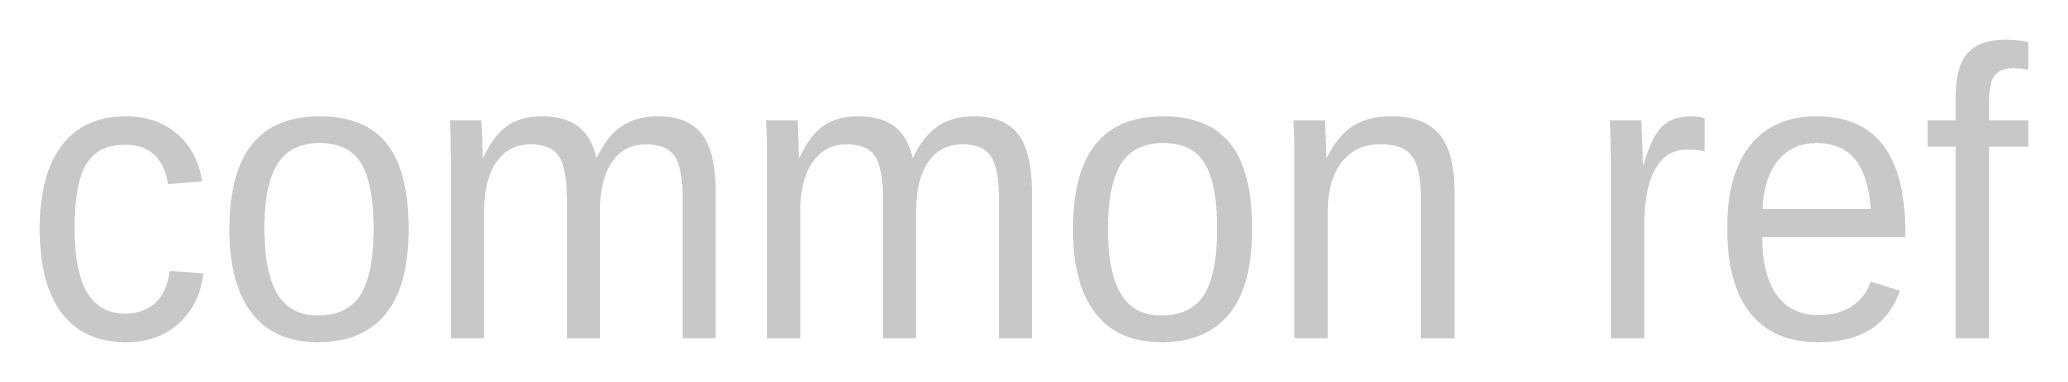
# Model space of a CAD drawing. Extents: x 0.34 to 3.84, y 0.89 to 1.43.
import ezdxf

# ---------------------------------------------------------------- set-up
doc = ezdxf.new("R2010")
doc.units = 0
doc.layers.add('Default', color=7, linetype='Continuous')

msp = doc.modelspace()

# ---------------------------------------------------------------- texts
at = {"layer": 'Default'}
msp.add_text('common ref', height=0.5, dxfattribs=at).set_placement((0.3093, 0.9007))

doc.saveas('drawing.dxf')
